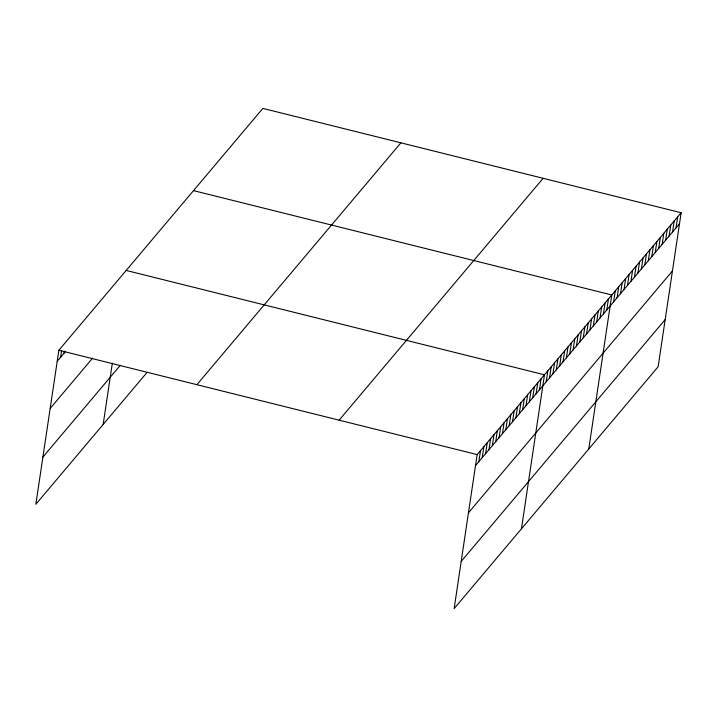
<?xml version="1.0" encoding="UTF-8"?>
<svg xmlns="http://www.w3.org/2000/svg" width="717" height="717" viewBox="0 0 717 717"><rect width="100%" height="100%" fill="white"/><g stroke="black" fill="none" stroke-linecap="round" stroke-linejoin="round"><path stroke-width="1.08" d="M681.15 212.743L477.155 454.605L454.139 608.608L658.134 366.745L681.15 212.743L262.861 108.392L58.866 350.255L35.85 504.257L146.922 372.562M60.586 357.281L61.572 350.667M63.947 353.293L64.279 351.088M103.167 424.437L112.318 363.214M478.875 461.631L480.524 450.617M482.245 457.643L483.885 446.628M485.606 453.646L487.255 442.631M488.976 449.658L490.616 438.643M492.337 445.669L493.986 434.654M495.707 441.681L497.356 430.657M499.068 437.684L500.717 426.669M502.438 433.695L504.087 422.68M505.808 429.707L507.448 418.692M509.169 425.719L510.818 414.695M512.538 421.721L514.179 410.707M515.899 417.733L517.549 406.718M519.269 413.745L520.909 402.73M522.63 409.748L524.279 398.733M526 405.759L527.649 394.744M529.361 401.771L531.01 390.756M532.731 397.783L534.38 386.768M536.092 393.785L537.741 382.77M539.462 389.797L541.111 378.782M521.456 528.788L544.472 374.794L126.183 270.443M546.193 381.82L547.842 370.797M549.563 377.823L551.203 366.808M552.924 373.835L554.573 362.82M556.293 369.847L557.934 358.832M559.654 365.858L561.303 354.834M563.024 361.861L564.673 350.846M566.385 357.873L568.034 346.858M569.755 353.884L571.404 342.869M573.125 349.887L574.765 338.872M576.486 345.899L578.135 334.884M579.856 341.91L581.496 330.895M583.217 337.922L584.866 326.907M586.587 333.925L588.227 322.91M589.948 329.937L591.597 318.922M593.317 325.948L594.967 314.933M596.678 321.96L598.328 310.936M600.048 317.963L601.697 306.948M603.418 313.974L605.058 302.959M606.779 309.986L608.428 298.971M588.774 448.976L611.789 294.974L193.5 190.623M613.618 301.884L615.258 290.869M617.086 297.77L618.726 286.755M620.546 293.656L622.195 282.641M624.014 289.543L625.663 278.528M627.483 285.438L629.132 274.423M630.951 281.324L632.6 270.309M634.42 277.21L636.069 266.195M637.888 273.096L639.537 262.081M641.356 268.992L643.006 257.977M644.825 264.878L646.474 253.863M648.293 260.764L649.943 249.749M651.762 256.65L653.411 245.635M655.23 252.545L656.871 241.53M658.699 248.432L660.339 237.417M662.167 244.318L663.808 233.303M665.636 240.204L667.276 229.189M669.104 236.099L670.745 225.084M672.564 231.985L674.213 220.97M676.032 227.872L677.682 216.857M57.217 361.269L65.301 351.688M50.163 408.457L92.574 358.168M42.903 457.07L120.322 365.285M196.897 384.688L400.893 142.826M339.123 420.171L543.11 178.309M475.514 465.62L679.501 223.758M468.461 512.807L672.447 270.945M461.192 561.42L665.188 319.558M58.866 350.255L477.155 454.605"/></g></svg>
